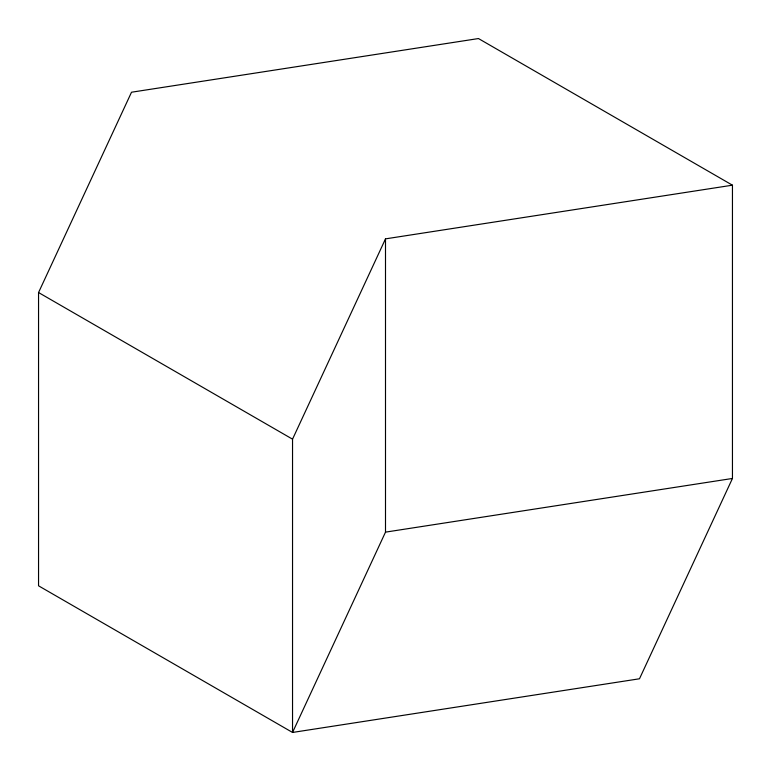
<?xml version="1.0" encoding="UTF-8"?>
<svg xmlns="http://www.w3.org/2000/svg" width="771" height="771" viewBox="0 0 771 771"><rect width="100%" height="100%" fill="white"/><g stroke="black" fill="none" stroke-linecap="round" stroke-linejoin="round"><path stroke-width="1.16" d="M38.55 292.537L131.513 92.221L478.463 38.55L732.45 185.185L732.45 478.463L639.487 678.779L292.537 732.45L38.55 585.815L38.55 292.537L292.537 439.171L292.537 732.45L385.5 532.135L385.5 238.865L732.45 185.185M292.537 439.171L385.5 238.865M385.5 532.135L732.45 478.463"/></g></svg>
